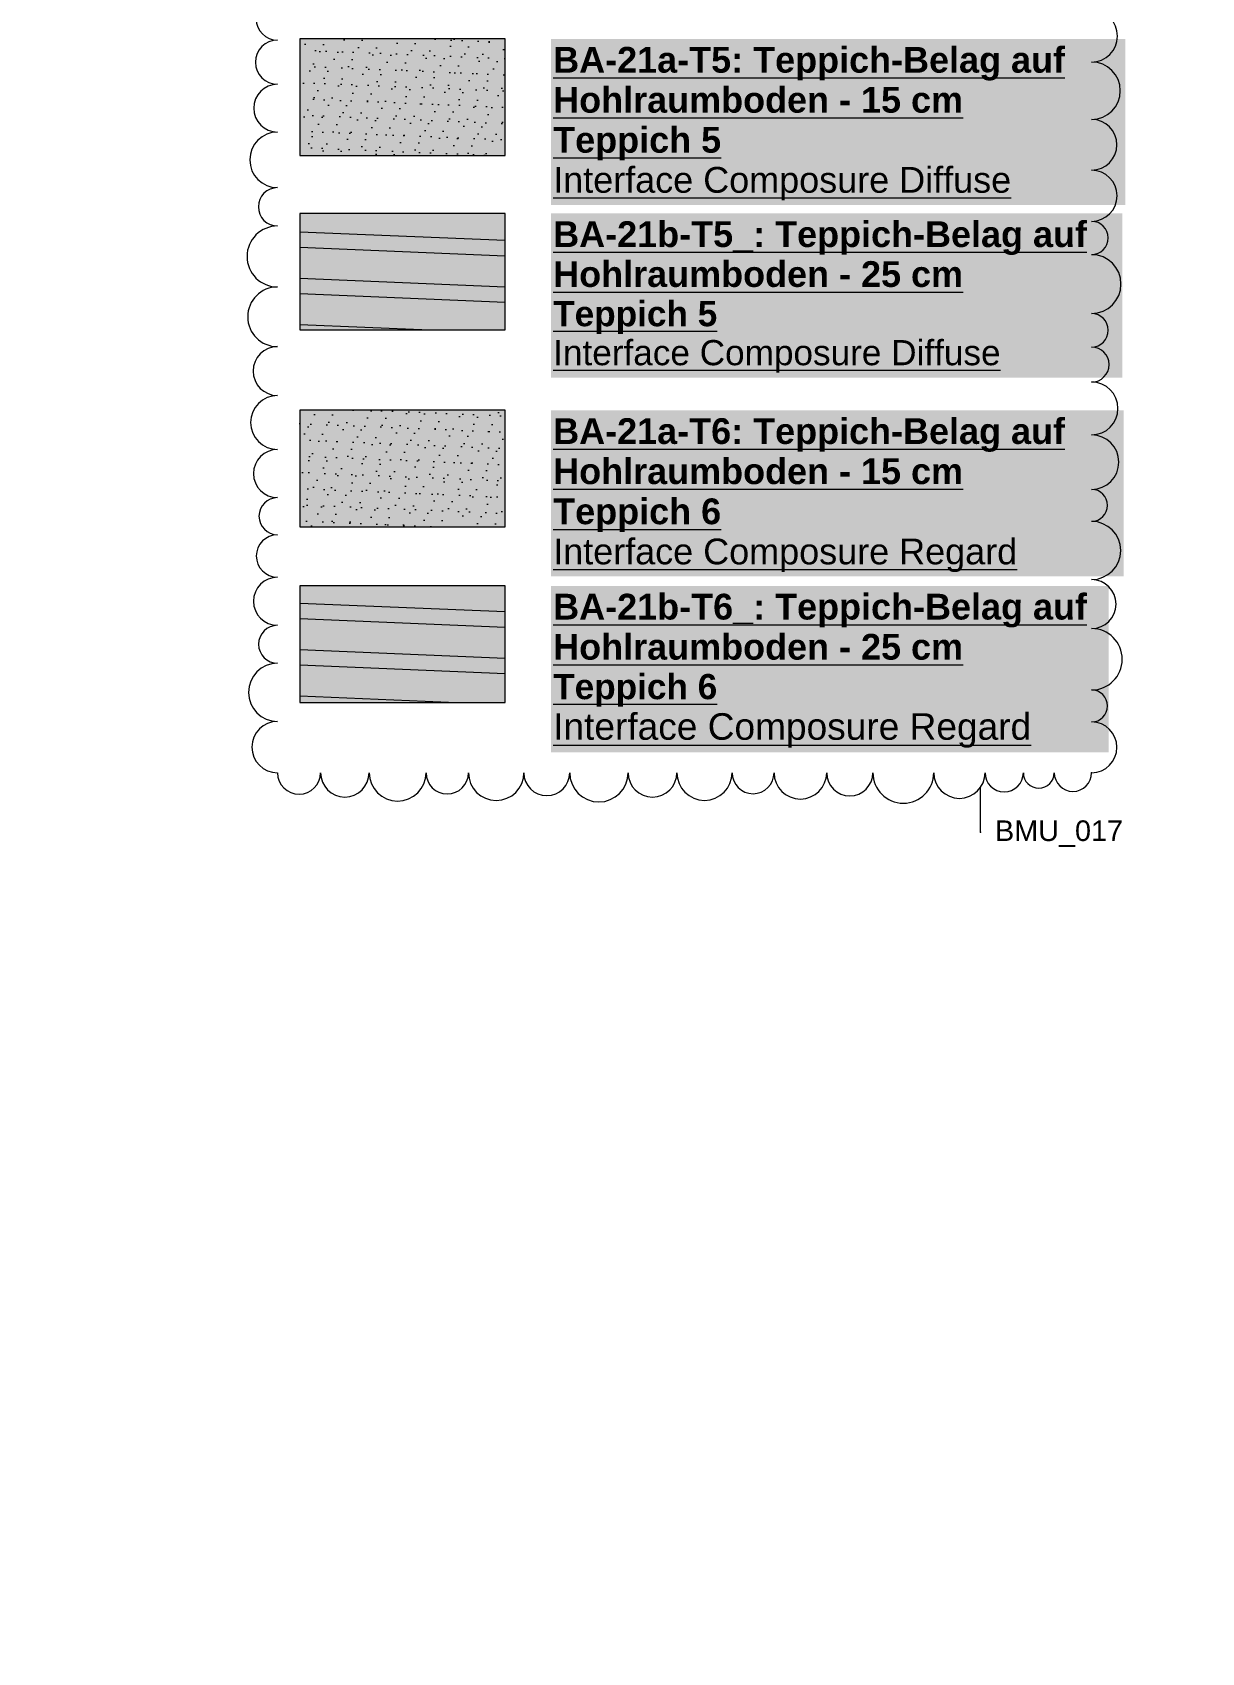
# Model space of a CAD drawing. Header units: metres. Extents: x 101 to 346, y 66 to 213.
# Drawn here: x 220.14 to 242.83, y 66.41 to 97.86 of the extents above; entities that cross this region are included whole.
import ezdxf

# ---------------------------------------------------------------- set-up
doc = ezdxf.new("R2010")
doc.units = ezdxf.units.M
doc.header["$MEASUREMENT"] = 0
doc.linetypes.add('Wipeout_Contour', pattern=[1, 0, -1])
for name, color, linetype in [('00  Indexwolken', 7, 'Continuous'), ('20  Boden Aufbauten', 7, 'Continuous'), ('20  Boden Aufbauten_Deckschraffur', 7, 'Continuous'), ('40 Text Legende', 7, 'Continuous'), ('Neubau_00  Indexwolken', 7, 'Continuous'), ('Neubau_40 Text Legende', 7, 'Continuous')]:
    doc.layers.add(name, color=color, linetype=linetype)
doc.styles.add('ERSTELLTER_STIL_1', font='')
doc.styles.add('ERSTELLTER_STIL_2', font='arial.ttf')
doc.styles.get('ERSTELLTER_STIL_1').set_extended_font_data('Arial')
pattern_1 = [(357.60545, (330.28158, 275.35593), (0.0131609, 0.31472494), [0, -0.21, 0, -0.315]), (62.60545, (330.75544, 274.8407), (-0.27967562, 0.14493635), [0, -0.154, 0, -0.266])]
pattern_2 = [(357.60545, (329.7664, 274.8821), (0.0376026, 0.899214), []), (357.60545, (329.7789, 275.1818), (0.0376026, 0.899214), [])]
pattern_3 = [(357.60545, (330.28158, 275.35593), (0.0131609, 0.31472494), [0, -0.21, 0, -0.315]), (62.60545, (330.75544, 274.8407), (-0.27967562, 0.14493635), [0, -0.154, 0, -0.266])]

msp = doc.modelspace()

# ---------------------------------------------------------------- wipeouts: each hides what was drawn before it
at = {"color": 254, "linetype": 'Wipeout_Contour', "lineweight": 0, "ltscale": 3811.938498}
msp.add_wipeout([(220.14, 79.307), (242.584, 79.307), (242.584, 135.285), (244.8, 135.285), (244.8, 127.909), (266.39, 127.909), (266.39, 154.093), (244.919, 154.093), (244.919, 154.776), (223.591, 154.776), (223.591, 135.285), (224.53, 135.285), (224.53, 123.615), (220.14, 123.615)], dxfattribs=at)

# ---------------------------------------------------------------- next in the draw order: hatches: boundary and pattern name
at = {"layer": '20  Boden Aufbauten_Deckschraffur', "linetype": 'Continuous', "lineweight": 50, "true_color": 0x9f9f9f}
for points in [[(225.331, 95.466), (229.314, 95.466), (229.314, 97.729), (225.331, 97.729)], [(225.331, 92.081), (229.314, 92.081), (229.314, 94.344), (225.331, 94.344)]]:
    msp.add_hatch(color=253, dxfattribs=at).paths.add_polyline_path(points)
at = {"layer": '20  Boden Aufbauten_Deckschraffur', "linetype": 'Continuous', "lineweight": 18, "true_color": 0xefefef}
h = msp.add_hatch(dxfattribs=at)
h.set_pattern_fill('Mörtel_0007', style=0, pattern_type=2)
h.set_pattern_definition(pattern_1)
h.paths.add_polyline_path([(225.331, 95.466), (229.314, 95.466), (229.314, 97.729), (225.331, 97.729)])
h = msp.add_hatch(dxfattribs=at)
h.set_pattern_fill('NST_0007', style=0, pattern_type=2)
h.set_pattern_definition(pattern_2)
h.paths.add_polyline_path([(225.331, 92.081), (229.314, 92.081), (229.314, 94.344), (225.331, 94.344)])
at = {"layer": '20  Boden Aufbauten_Deckschraffur', "linetype": 'Continuous', "lineweight": 18, "true_color": 0xada092}
for points in [[(225.331, 88.26), (229.314, 88.26), (229.314, 90.523), (225.331, 90.523)], [(225.331, 84.853), (229.314, 84.853), (229.314, 87.115), (225.331, 87.115)]]:
    msp.add_hatch(color=253, dxfattribs=at).paths.add_polyline_path(points)
at = {"layer": '20  Boden Aufbauten_Deckschraffur', "linetype": 'Continuous', "lineweight": 18}
h = msp.add_hatch(dxfattribs=at)
h.set_pattern_fill('Mörtel_0007', color=8, style=0, pattern_type=2)
h.set_pattern_definition(pattern_1)
h.paths.add_polyline_path([(225.331, 88.26), (229.314, 88.26), (229.314, 90.523), (225.331, 90.523)])
h = msp.add_hatch(dxfattribs=at)
h.set_pattern_fill('NST_0007', color=8, style=0, pattern_type=2)
h.set_pattern_definition(pattern_2)
h.paths.add_polyline_path([(225.331, 84.853), (229.314, 84.853), (229.314, 87.115), (225.331, 87.115)])
at = {"layer": 'Neubau_40 Text Legende', "linetype": 'Continuous', "lineweight": 0, "true_color": 0xffffff}
for points in [[(230.208, 94.506), (241.353, 94.506), (241.353, 97.729), (230.208, 97.729)], [(230.208, 91.157), (241.294, 91.157), (241.294, 94.344), (230.208, 94.344)], [(230.208, 87.3), (241.323, 87.3), (241.323, 90.523), (230.208, 90.523)], [(230.208, 83.887), (241.031, 83.887), (241.031, 87.115), (230.208, 87.115)]]:
    msp.add_hatch(color=7, dxfattribs=at).paths.add_polyline_path(points)

# ---------------------------------------------------------------- next in the draw order: linework, layer by layer
at = {"layer": '20  Boden Aufbauten', "color": 7, "linetype": 'Continuous', "lineweight": 13, "ltscale": 1000, "flags": 128}
for points in [[(225.331, 95.466), (229.314, 95.466), (229.314, 97.729), (225.331, 97.729)], [(225.331, 92.081), (229.314, 92.081), (229.314, 94.344), (225.331, 94.344)], [(225.331, 88.26), (229.314, 88.26), (229.314, 90.523), (225.331, 90.523)], [(225.331, 84.853), (229.314, 84.853), (229.314, 87.115), (225.331, 87.115)]]:
    msp.add_lwpolyline(points, close=True, dxfattribs=at)
at = {"layer": 'Neubau_00  Indexwolken', "color": 1, "linetype": 'Continuous', "lineweight": 13, "ltscale": 1000}
msp.add_line((238.54, 82.336), (238.54, 83.203), dxfattribs=at)
for centre, radius, start, end in [((224.898, 98.121), 0.416, 90, 270), ((240.698, 97.783), 0.503, 270, 90), ((224.898, 97.277), 0.429, 90, 270), ((240.698, 96.723), 0.557, 270, 90), ((224.898, 96.385), 0.463, 90, 270), ((224.898, 95.382), 0.539, 90, 270), ((240.698, 95.674), 0.492, 270, 90), ((240.698, 94.685), 0.496, 270, 90), ((224.898, 94.471), 0.372, 90, 270), ((224.898, 93.507), 0.592, 90, 270), ((240.698, 93.866), 0.323, 270, 90), ((240.698, 92.971), 0.571, 270, 90), ((224.898, 92.336), 0.579, 90, 270), ((240.698, 92.075), 0.325, 270, 90), ((224.898, 91.283), 0.474, 90, 270), ((240.698, 91.41), 0.34, 270, 90), ((240.698, 90.558), 0.513, 270, 90), ((224.898, 90.285), 0.524, 90, 270), ((240.698, 89.516), 0.529, 270, 90), ((224.898, 89.294), 0.467, 90, 270), ((240.698, 88.677), 0.31, 270, 90), ((224.898, 88.467), 0.36, 90, 270), ((240.698, 87.801), 0.565, 270, 90), ((224.898, 87.695), 0.412, 90, 270), ((224.898, 86.816), 0.467, 90, 270), ((240.698, 86.761), 0.475, 270, 90), ((224.898, 85.981), 0.368, 90, 270), ((240.698, 85.69), 0.596, 270, 90), ((224.898, 85.048), 0.565, 90, 270), ((240.698, 84.784), 0.31, 270, 90), ((224.898, 83.986), 0.498, 90, 270), ((240.698, 83.981), 0.493, 270, 90), ((225.315, 83.488), 0.417, 180, 360), ((226.204, 83.488), 0.472, 180, 360), ((227.228, 83.488), 0.552, 180, 0), ((228.192, 83.488), 0.412, 180, 0), ((229.142, 83.488), 0.538, 180, 360), ((230.124, 83.488), 0.445, 180, 0), ((231.136, 83.488), 0.567, 180, 0), ((232.176, 83.488), 0.473, 180, 360), ((233.185, 83.488), 0.536, 180, 0), ((234.128, 83.488), 0.407, 180, 360), ((235.046, 83.488), 0.511, 180, 360), ((236.005, 83.488), 0.448, 180, 0), ((237.044, 83.488), 0.591, 180, 0), ((238.133, 83.488), 0.497, 180, 360), ((239.002, 83.488), 0.372, 180, 360), ((239.674, 83.488), 0.3, 180, 360), ((240.336, 83.488), 0.362, 180, 0)]:
    msp.add_arc(centre, radius, start, end, dxfattribs=at)
for p in [(240.698, 83.488), (238.54, 82.336)]:
    msp.add_point(p, dxfattribs=at)

# ---------------------------------------------------------------- next in the draw order: texts
at = {"layer": '00  Indexwolken', "color": 1, "linetype": 'Continuous', "lineweight": 13, "insert": (238.824, 82.305), "char_height": 0.4, "attachment_point": 4, "style": 'ERSTELLTER_STIL_1'}
msp.add_mtext('\\A1;{\\pql;\\fArial|b0|i0|c0|p38;BMU_017}', dxfattribs=at)
at = {"layer": '40 Text Legende', "color": 7, "linetype": 'Continuous', "lineweight": 13, "char_height": 0.5, "attachment_point": 1, "style": 'ERSTELLTER_STIL_2'}
for s, insert, width, line_spacing_factor in [('\\A1;{\\pql;\\fArial|b1|i0|c0|p38;\\L\\LBA-21a-T5:\\fArial|b1|i0|c0|p38; Teppich-Belag auf Hohlraumboden - 15 cm\\P\\pql;\\fArial|b1|i0|c0|p38;Teppich 5\\P\\pql;\\fArial|b0|i0|c0|p38;Interface Composure Diffuse}', (230.248, 97.574), 11.06485, 0.931736), ('\\A1;{\\pql;\\fArial|b1|i0|c0|p38;\\L\\LBA-21b-T5_:\\fArial|b1|i0|c0|p38; Teppich-Belag auf Hohlraumboden - 25 cm\\P\\pql;\\fArial|b1|i0|c0|p38;\\H0.976833x;Teppich 5\\P\\pql;\\fArial|b0|i0|c0|p38;Interface Composure Diffuse}', (230.248, 94.19), 11.00636, 0.929014), ('\\A1;{\\pql;\\fArial|b1|i0|c0|p38;\\L\\LBA-21a-T6:\\fArial|b1|i0|c0|p38; Teppich-Belag auf Hohlraumboden - 15 cm\\P\\pql;\\fArial|b1|i0|c0|p38;Teppich 6\\P\\pql;\\fArial|b0|i0|c0|p38;Interface Composure \\fArial|b0|i0|c0|p38;Regard}', (230.248, 90.368), 11.0356, 0.934094), ('\\A1;{\\pql;\\fArial|b1|i0|c0|p38;\\L\\LBA-21b-T6_:\\fArial|b1|i0|c0|p38; Teppich-Belag auf Hohlraumboden - 25 cm\\P\\pql;\\fArial|b1|i0|c0|p38;\\H0.976833x;Teppich 6\\P\\pql;\\fArial|b0|i0|c0|p38;\\H1.054535x;Interface Composure Regard}', (230.248, 86.961), 10.74316, 0.934228)]:
    msp.add_mtext(s, dxfattribs=dict(at, insert=insert, width=width, line_spacing_factor=line_spacing_factor))

# ---------------------------------------------------------------- next in the draw order: wipeouts: each hides what was drawn before it
at = {"color": 254, "linetype": 'Wipeout_Contour', "lineweight": 0, "ltscale": 3729.42589}
msp.add_wipeout([(220.14, 66.413), (242.584, 66.413), (242.584, 122.39), (244.8, 122.39), (244.8, 115.014), (266.39, 115.014), (266.39, 141.198), (244.919, 141.198), (244.919, 141.881), (223.591, 141.881), (223.591, 122.39), (224.53, 122.39), (224.53, 110.721), (220.14, 110.721)], dxfattribs=at)

# ---------------------------------------------------------------- next in the draw order: hatches: boundary and pattern name
at = {"layer": '20  Boden Aufbauten_Deckschraffur', "linetype": 'Continuous', "lineweight": 50, "true_color": 0x9f9f9f}
for points in [[(225.331, 95.466), (229.314, 95.466), (229.314, 97.729), (225.331, 97.729)], [(225.331, 92.081), (229.314, 92.081), (229.314, 94.344), (225.331, 94.344)]]:
    msp.add_hatch(color=253, dxfattribs=at).paths.add_polyline_path(points)
at = {"layer": '20  Boden Aufbauten_Deckschraffur', "linetype": 'Continuous', "lineweight": 18, "true_color": 0xefefef}
h = msp.add_hatch(dxfattribs=at)
h.set_pattern_fill('Mörtel_0009', style=0, pattern_type=2)
h.set_pattern_definition(pattern_3)
h.paths.add_polyline_path([(225.331, 95.466), (229.314, 95.466), (229.314, 97.729), (225.331, 97.729)])
h = msp.add_hatch(dxfattribs=at)
h.set_pattern_fill('NST_0009', style=0, pattern_type=2)
h.set_pattern_definition(pattern_2)
h.paths.add_polyline_path([(225.331, 92.081), (229.314, 92.081), (229.314, 94.344), (225.331, 94.344)])
at = {"layer": '20  Boden Aufbauten_Deckschraffur', "linetype": 'Continuous', "lineweight": 18, "true_color": 0xada092}
for points in [[(225.331, 88.26), (229.314, 88.26), (229.314, 90.523), (225.331, 90.523)], [(225.331, 84.853), (229.314, 84.853), (229.314, 87.115), (225.331, 87.115)]]:
    msp.add_hatch(color=253, dxfattribs=at).paths.add_polyline_path(points)
at = {"layer": '20  Boden Aufbauten_Deckschraffur', "linetype": 'Continuous', "lineweight": 18}
h = msp.add_hatch(dxfattribs=at)
h.set_pattern_fill('Mörtel_0009', color=8, style=0, pattern_type=2)
h.set_pattern_definition(pattern_3)
h.paths.add_polyline_path([(225.331, 88.26), (229.314, 88.26), (229.314, 90.523), (225.331, 90.523)])
h = msp.add_hatch(dxfattribs=at)
h.set_pattern_fill('NST_0009', color=8, style=0, pattern_type=2)
h.set_pattern_definition(pattern_2)
h.paths.add_polyline_path([(225.331, 84.853), (229.314, 84.853), (229.314, 87.115), (225.331, 87.115)])
at = {"layer": 'Neubau_40 Text Legende', "linetype": 'Continuous', "lineweight": 0, "true_color": 0xffffff}
for points in [[(230.208, 94.506), (241.353, 94.506), (241.353, 97.729), (230.208, 97.729)], [(230.208, 91.157), (241.294, 91.157), (241.294, 94.344), (230.208, 94.344)], [(230.208, 87.3), (241.323, 87.3), (241.323, 90.523), (230.208, 90.523)], [(230.208, 83.887), (241.031, 83.887), (241.031, 87.115), (230.208, 87.115)]]:
    msp.add_hatch(color=7, dxfattribs=at).paths.add_polyline_path(points)

# ---------------------------------------------------------------- next in the draw order: linework, layer by layer
at = {"layer": '20  Boden Aufbauten', "color": 7, "linetype": 'Continuous', "lineweight": 13, "ltscale": 1000, "flags": 128}
for points in [[(225.331, 95.466), (229.314, 95.466), (229.314, 97.729), (225.331, 97.729)], [(225.331, 92.081), (229.314, 92.081), (229.314, 94.344), (225.331, 94.344)], [(225.331, 88.26), (229.314, 88.26), (229.314, 90.523), (225.331, 90.523)], [(225.331, 84.853), (229.314, 84.853), (229.314, 87.115), (225.331, 87.115)]]:
    msp.add_lwpolyline(points, close=True, dxfattribs=at)
at = {"layer": 'Neubau_00  Indexwolken', "color": 1, "linetype": 'Continuous', "lineweight": 13, "ltscale": 1000}
msp.add_line((238.54, 82.336), (238.54, 83.203), dxfattribs=at)
for centre, radius, start, end in [((224.898, 98.121), 0.416, 90, 270), ((240.698, 97.783), 0.503, 270, 90), ((224.898, 97.277), 0.429, 90, 270), ((240.698, 96.723), 0.557, 270, 90), ((224.898, 96.385), 0.463, 90, 270), ((224.898, 95.382), 0.539, 90, 270), ((240.698, 95.674), 0.492, 270, 90), ((240.698, 94.685), 0.496, 270, 90), ((224.898, 94.471), 0.372, 90, 270), ((224.898, 93.507), 0.592, 90, 270), ((240.698, 93.866), 0.323, 270, 90), ((240.698, 92.971), 0.571, 270, 90), ((224.898, 92.336), 0.579, 90, 270), ((240.698, 92.075), 0.325, 270, 90), ((224.898, 91.283), 0.474, 90, 270), ((240.698, 91.41), 0.34, 270, 90), ((240.698, 90.558), 0.513, 270, 90), ((224.898, 90.285), 0.524, 90, 270), ((240.698, 89.516), 0.529, 270, 90), ((224.898, 89.294), 0.467, 90, 270), ((240.698, 88.677), 0.31, 270, 90), ((224.898, 88.467), 0.36, 90, 270), ((240.698, 87.801), 0.565, 270, 90), ((224.898, 87.695), 0.412, 90, 270), ((224.898, 86.816), 0.467, 90, 270), ((240.698, 86.761), 0.475, 270, 90), ((224.898, 85.981), 0.368, 90, 270), ((240.698, 85.69), 0.596, 270, 90), ((224.898, 85.048), 0.565, 90, 270), ((240.698, 84.784), 0.31, 270, 90), ((224.898, 83.986), 0.498, 90, 270), ((240.698, 83.981), 0.493, 270, 90), ((225.315, 83.488), 0.417, 180, 360), ((226.204, 83.488), 0.472, 180, 360), ((227.228, 83.488), 0.552, 180, 0), ((228.192, 83.488), 0.412, 180, 0), ((229.142, 83.488), 0.538, 180, 360), ((230.124, 83.488), 0.445, 180, 0), ((231.136, 83.488), 0.567, 180, 0), ((232.176, 83.488), 0.473, 180, 360), ((233.185, 83.488), 0.536, 180, 0), ((234.128, 83.488), 0.407, 180, 360), ((235.046, 83.488), 0.511, 180, 360), ((236.005, 83.488), 0.448, 180, 0), ((237.044, 83.488), 0.591, 180, 0), ((238.133, 83.488), 0.497, 180, 360), ((239.002, 83.488), 0.372, 180, 360), ((239.674, 83.488), 0.3, 180, 360), ((240.336, 83.488), 0.362, 180, 0)]:
    msp.add_arc(centre, radius, start, end, dxfattribs=at)
for p in [(240.698, 83.488), (238.54, 82.336)]:
    msp.add_point(p, dxfattribs=at)

# ---------------------------------------------------------------- next in the draw order: texts
at = {"layer": '00  Indexwolken', "color": 1, "linetype": 'Continuous', "lineweight": 13, "insert": (238.824, 82.305), "char_height": 0.4, "attachment_point": 4, "style": 'ERSTELLTER_STIL_1'}
msp.add_mtext('\\A1;{\\pql;\\fArial|b0|i0|c0|p38;BMU_017}', dxfattribs=at)
at = {"layer": '40 Text Legende', "color": 7, "linetype": 'Continuous', "lineweight": 13, "char_height": 0.5, "attachment_point": 1, "style": 'ERSTELLTER_STIL_2'}
for s, insert, width, line_spacing_factor in [('\\A1;{\\pql;\\fArial|b1|i0|c0|p38;\\L\\LBA-21a-T5:\\fArial|b1|i0|c0|p38; Teppich-Belag auf Hohlraumboden - 15 cm\\P\\pql;\\fArial|b1|i0|c0|p38;Teppich 5\\P\\pql;\\fArial|b0|i0|c0|p38;Interface Composure Diffuse}', (230.248, 97.574), 11.06485, 0.931736), ('\\A1;{\\pql;\\fArial|b1|i0|c0|p38;\\L\\LBA-21b-T5_:\\fArial|b1|i0|c0|p38; Teppich-Belag auf Hohlraumboden - 25 cm\\P\\pql;\\fArial|b1|i0|c0|p38;\\H0.976833x;Teppich 5\\P\\pql;\\fArial|b0|i0|c0|p38;Interface Composure Diffuse}', (230.248, 94.19), 11.00636, 0.929014), ('\\A1;{\\pql;\\fArial|b1|i0|c0|p38;\\L\\LBA-21a-T6:\\fArial|b1|i0|c0|p38; Teppich-Belag auf Hohlraumboden - 15 cm\\P\\pql;\\fArial|b1|i0|c0|p38;Teppich 6\\P\\pql;\\fArial|b0|i0|c0|p38;Interface Composure \\fArial|b0|i0|c0|p38;Regard}', (230.248, 90.368), 11.0356, 0.934094), ('\\A1;{\\pql;\\fArial|b1|i0|c0|p38;\\L\\LBA-21b-T6_:\\fArial|b1|i0|c0|p38; Teppich-Belag auf Hohlraumboden - 25 cm\\P\\pql;\\fArial|b1|i0|c0|p38;\\H0.976833x;Teppich 6\\P\\pql;\\fArial|b0|i0|c0|p38;\\H1.054535x;Interface Composure Regard}', (230.248, 86.961), 10.74316, 0.934228)]:
    msp.add_mtext(s, dxfattribs=dict(at, insert=insert, width=width, line_spacing_factor=line_spacing_factor))

doc.saveas('drawing.dxf')
